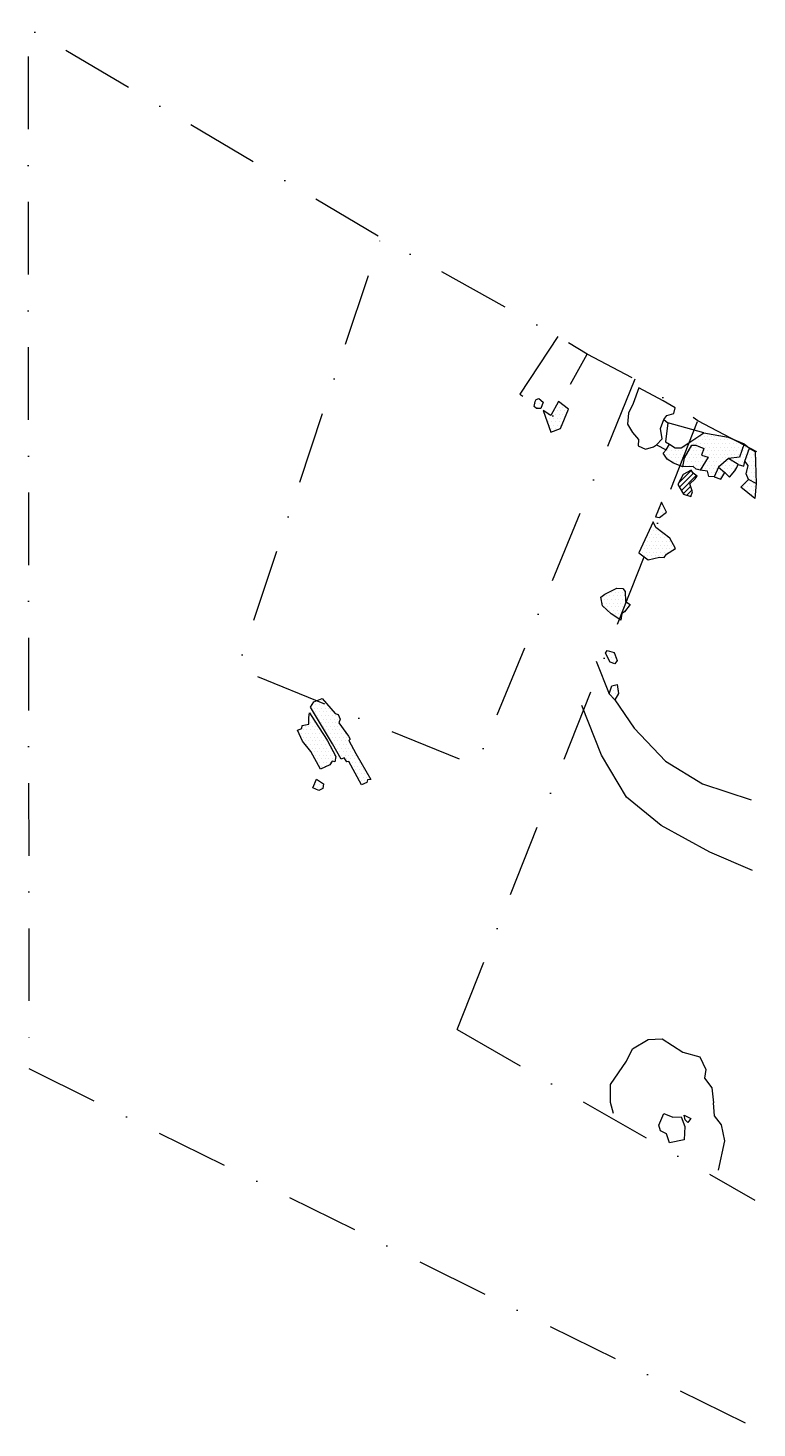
# Model space of a CAD drawing. Header units: metres. Extents: x -1501 to -1249, y -1512 to -1029.
import ezdxf

# ---------------------------------------------------------------- set-up
doc = ezdxf.new("R2010")
doc.units = ezdxf.units.M
doc.header["$LTSCALE"] = 25
doc.header["$MEASUREMENT"] = 0
doc.linetypes.add('STRICHPUNKTX2', pattern=[2, 1, -0.5, 0, -0.5])
doc.layers.get('0').update_dxf_attribs({"linetype": 'CONTINUOUS'})
for name, color, linetype in [('BEFUND', 1, 'CONTINUOUS'), ('FEUER', 1, 'CONTINUOUS'), ('GRABUNGSGRENZE', 3, 'STRICHPUNKTX2'), ('STEINE', 4, 'CONTINUOUS'), ('STEINESCHRAFF', 4, 'CONTINUOUS')]:
    doc.layers.add(name, color=color, linetype=linetype)

# ---------------------------------------------------------------- blocks, each defined once
blk = doc.blocks.new('*X1')
at = {"color": 0}
for p, q in [((-1325, -1157.5), (-1325, -1157.5)), ((-1325.625, -1158.75), (-1325.625, -1158.75)), ((-1325, -1160), (-1325, -1160)), ((-1324.375, -1158.75), (-1324.375, -1158.75)), ((-1323.75, -1160), (-1323.75, -1160)), ((-1321.25, -1162.5), (-1321.25, -1162.5)), ((-1320, -1162.5), (-1320, -1162.5)), ((-1319.375, -1161.25), (-1319.375, -1161.25)), ((-1318.75, -1160), (-1318.75, -1160)), ((-1318.75, -1162.5), (-1318.75, -1162.5)), ((-1318.125, -1161.25), (-1318.125, -1161.25)), ((-1317.5, -1160), (-1317.5, -1160)), ((-1317.5, -1162.5), (-1317.5, -1162.5)), ((-1316.875, -1158.75), (-1316.875, -1158.75)), ((-1316.875, -1161.25), (-1316.875, -1161.25)), ((-1316.25, -1160), (-1316.25, -1160)), ((-1316.25, -1162.5), (-1316.25, -1162.5)), ((-1315.625, -1161.25), (-1315.625, -1161.25)), ((-1321.875, -1163.75), (-1321.875, -1163.75)), ((-1321.25, -1165), (-1321.25, -1165)), ((-1320.625, -1163.75), (-1320.625, -1163.75)), ((-1320.625, -1166.25), (-1320.625, -1166.25)), ((-1320, -1165), (-1320, -1165)), ((-1320, -1167.5), (-1320, -1167.5)), ((-1319.375, -1163.75), (-1319.375, -1163.75)), ((-1319.375, -1166.25), (-1319.375, -1166.25)), ((-1318.75, -1165), (-1318.75, -1165)), ((-1318.75, -1167.5), (-1318.75, -1167.5)), ((-1318.125, -1163.75), (-1318.125, -1163.75)), ((-1318.125, -1166.25), (-1318.125, -1166.25)), ((-1317.5, -1165), (-1317.5, -1165)), ((-1317.5, -1167.5), (-1317.5, -1167.5)), ((-1316.875, -1163.75), (-1316.875, -1163.75)), ((-1316.875, -1166.25), (-1316.875, -1166.25)), ((-1316.25, -1165), (-1316.25, -1165)), ((-1315.625, -1163.75), (-1315.625, -1163.75)), ((-1272.5, -1172.5), (-1272.5, -1172.5)), ((-1271.25, -1172.5), (-1271.25, -1172.5)), ((-1270.625, -1171.25), (-1270.625, -1171.25)), ((-1270, -1172.5), (-1270, -1172.5)), ((-1269.375, -1171.25), (-1269.375, -1171.25)), ((-1268.75, -1170), (-1268.75, -1170)), ((-1268.75, -1172.5), (-1268.75, -1172.5)), ((-1268.125, -1171.25), (-1268.125, -1171.25)), ((-1267.5, -1170), (-1267.5, -1170)), ((-1267.5, -1172.5), (-1267.5, -1172.5)), ((-1266.875, -1171.25), (-1266.875, -1171.25)), ((-1266.25, -1170), (-1266.25, -1170)), ((-1266.25, -1172.5), (-1266.25, -1172.5)), ((-1265.625, -1171.25), (-1265.625, -1171.25)), ((-1265, -1170), (-1265, -1170)), ((-1265, -1172.5), (-1265, -1172.5)), ((-1264.375, -1171.25), (-1264.375, -1171.25)), ((-1263.75, -1170), (-1263.75, -1170)), ((-1263.75, -1172.5), (-1263.75, -1172.5)), ((-1263.125, -1171.25), (-1263.125, -1171.25)), ((-1262.5, -1170), (-1262.5, -1170)), ((-1262.5, -1172.5), (-1262.5, -1172.5)), ((-1261.875, -1171.25), (-1261.875, -1171.25)), ((-1261.25, -1170), (-1261.25, -1170)), ((-1261.25, -1172.5), (-1261.25, -1172.5)), ((-1260.625, -1171.25), (-1260.625, -1171.25)), ((-1260, -1172.5), (-1260, -1172.5)), ((-1259.375, -1171.25), (-1259.375, -1171.25)), ((-1258.75, -1172.5), (-1258.75, -1172.5)), ((-1258.125, -1171.25), (-1258.125, -1171.25)), ((-1257.5, -1172.5), (-1257.5, -1172.5)), ((-1256.25, -1172.5), (-1256.25, -1172.5)), ((-1255, -1172.5), (-1255, -1172.5)), ((-1280.625, -1176.25), (-1280.625, -1176.25)), ((-1280, -1175), (-1280, -1175)), ((-1280, -1177.5), (-1280, -1177.5)), ((-1279.375, -1173.75), (-1279.375, -1173.75)), ((-1279.375, -1176.25), (-1279.375, -1176.25)), ((-1278.75, -1175), (-1278.75, -1175)), ((-1278.75, -1177.5), (-1278.75, -1177.5)), ((-1278.125, -1173.75), (-1278.125, -1173.75)), ((-1278.125, -1176.25), (-1278.125, -1176.25)), ((-1277.5, -1175), (-1277.5, -1175)), ((-1277.5, -1177.5), (-1277.5, -1177.5)), ((-1276.875, -1176.25), (-1276.875, -1176.25)), ((-1276.25, -1175), (-1276.25, -1175)), ((-1276.25, -1177.5), (-1276.25, -1177.5)), ((-1275.625, -1176.25), (-1275.625, -1176.25)), ((-1275, -1175), (-1275, -1175)), ((-1275, -1177.5), (-1275, -1177.5)), ((-1274.375, -1173.75), (-1274.375, -1173.75)), ((-1274.375, -1176.25), (-1274.375, -1176.25)), ((-1273.75, -1175), (-1273.75, -1175)), ((-1273.75, -1177.5), (-1273.75, -1177.5)), ((-1273.125, -1173.75), (-1273.125, -1173.75)), ((-1273.125, -1176.25), (-1273.125, -1176.25)), ((-1272.5, -1175), (-1272.5, -1175)), ((-1272.5, -1177.5), (-1272.5, -1177.5)), ((-1271.875, -1173.75), (-1271.875, -1173.75)), ((-1271.875, -1176.25), (-1271.875, -1176.25)), ((-1271.25, -1175), (-1271.25, -1175)), ((-1271.25, -1177.5), (-1271.25, -1177.5)), ((-1270.625, -1173.75), (-1270.625, -1173.75)), ((-1270.625, -1176.25), (-1270.625, -1176.25)), ((-1270, -1175), (-1270, -1175)), ((-1270, -1177.5), (-1270, -1177.5)), ((-1269.375, -1173.75), (-1269.375, -1173.75)), ((-1269.375, -1176.25), (-1269.375, -1176.25)), ((-1268.75, -1175), (-1268.75, -1175)), ((-1268.75, -1177.5), (-1268.75, -1177.5)), ((-1268.125, -1173.75), (-1268.125, -1173.75)), ((-1268.125, -1176.25), (-1268.125, -1176.25)), ((-1267.5, -1175), (-1267.5, -1175)), ((-1267.5, -1177.5), (-1267.5, -1177.5)), ((-1266.875, -1173.75), (-1266.875, -1173.75)), ((-1266.875, -1176.25), (-1266.875, -1176.25)), ((-1266.25, -1175), (-1266.25, -1175)), ((-1266.25, -1177.5), (-1266.25, -1177.5)), ((-1265.625, -1173.75), (-1265.625, -1173.75)), ((-1265.625, -1176.25), (-1265.625, -1176.25)), ((-1265, -1175), (-1265, -1175)), ((-1265, -1177.5), (-1265, -1177.5)), ((-1264.375, -1173.75), (-1264.375, -1173.75)), ((-1264.375, -1176.25), (-1264.375, -1176.25)), ((-1263.75, -1175), (-1263.75, -1175)), ((-1263.75, -1177.5), (-1263.75, -1177.5)), ((-1263.125, -1173.75), (-1263.125, -1173.75)), ((-1263.125, -1176.25), (-1263.125, -1176.25)), ((-1262.5, -1175), (-1262.5, -1175)), ((-1262.5, -1177.5), (-1262.5, -1177.5)), ((-1261.875, -1173.75), (-1261.875, -1173.75)), ((-1261.875, -1176.25), (-1261.875, -1176.25)), ((-1261.25, -1175), (-1261.25, -1175)), ((-1261.25, -1177.5), (-1261.25, -1177.5)), ((-1260.625, -1173.75), (-1260.625, -1173.75)), ((-1260.625, -1176.25), (-1260.625, -1176.25)), ((-1260, -1175), (-1260, -1175)), ((-1260, -1177.5), (-1260, -1177.5)), ((-1259.375, -1173.75), (-1259.375, -1173.75)), ((-1259.375, -1176.25), (-1259.375, -1176.25)), ((-1258.75, -1175), (-1258.75, -1175)), ((-1258.75, -1177.5), (-1258.75, -1177.5)), ((-1258.125, -1173.75), (-1258.125, -1173.75)), ((-1258.125, -1176.25), (-1258.125, -1176.25)), ((-1257.5, -1175), (-1257.5, -1175)), ((-1257.5, -1177.5), (-1257.5, -1177.5)), ((-1256.875, -1173.75), (-1256.875, -1173.75)), ((-1256.875, -1176.25), (-1256.875, -1176.25)), ((-1256.25, -1175), (-1256.25, -1175)), ((-1256.25, -1177.5), (-1256.25, -1177.5)), ((-1255.625, -1173.75), (-1255.625, -1173.75)), ((-1255.625, -1176.25), (-1255.625, -1176.25)), ((-1255, -1175), (-1255, -1175)), ((-1255, -1177.5), (-1255, -1177.5)), ((-1254.375, -1173.75), (-1254.375, -1173.75)), ((-1254.375, -1176.25), (-1254.375, -1176.25)), ((-1253.75, -1175), (-1253.75, -1175)), ((-1253.75, -1177.5), (-1253.75, -1177.5)), ((-1253.125, -1173.75), (-1253.125, -1173.75)), ((-1253.125, -1176.25), (-1253.125, -1176.25)), ((-1252.5, -1175), (-1252.5, -1175)), ((-1252.5, -1177.5), (-1252.5, -1177.5)), ((-1251.875, -1176.25), (-1251.875, -1176.25)), ((-1251.25, -1175), (-1251.25, -1175)), ((-1251.25, -1177.5), (-1251.25, -1177.5)), ((-1250.625, -1176.25), (-1250.625, -1176.25)), ((-1250, -1177.5), (-1250, -1177.5)), ((-1278.125, -1178.75), (-1278.125, -1178.75)), ((-1276.875, -1178.75), (-1276.875, -1178.75)), ((-1275.625, -1178.75), (-1275.625, -1178.75)), ((-1275, -1180), (-1275, -1180)), ((-1274.375, -1178.75), (-1274.375, -1178.75)), ((-1273.75, -1180), (-1273.75, -1180)), ((-1273.125, -1178.75), (-1273.125, -1178.75)), ((-1272.5, -1180), (-1272.5, -1180)), ((-1271.875, -1178.75), (-1271.875, -1178.75)), ((-1271.25, -1180), (-1271.25, -1180)), ((-1270.625, -1178.75), (-1270.625, -1178.75)), ((-1270, -1180), (-1270, -1180)), ((-1269.375, -1178.75), (-1269.375, -1178.75)), ((-1269.375, -1181.25), (-1269.375, -1181.25)), ((-1268.75, -1180), (-1268.75, -1180)), ((-1268.125, -1178.75), (-1268.125, -1178.75)), ((-1268.125, -1181.25), (-1268.125, -1181.25)), ((-1267.5, -1180), (-1267.5, -1180)), ((-1266.875, -1178.75), (-1266.875, -1178.75)), ((-1266.875, -1181.25), (-1266.875, -1181.25)), ((-1266.25, -1180), (-1266.25, -1180)), ((-1265.625, -1178.75), (-1265.625, -1178.75)), ((-1265.625, -1181.25), (-1265.625, -1181.25)), ((-1265, -1180), (-1265, -1180)), ((-1265, -1182.5), (-1265, -1182.5)), ((-1264.375, -1178.75), (-1264.375, -1178.75)), ((-1264.375, -1181.25), (-1264.375, -1181.25)), ((-1263.75, -1180), (-1263.75, -1180)), ((-1263.75, -1182.5), (-1263.75, -1182.5)), ((-1263.125, -1178.75), (-1263.125, -1178.75)), ((-1263.125, -1181.25), (-1263.125, -1181.25)), ((-1262.5, -1180), (-1262.5, -1180)), ((-1262.5, -1182.5), (-1262.5, -1182.5)), ((-1261.875, -1178.75), (-1261.875, -1178.75)), ((-1261.875, -1181.25), (-1261.875, -1181.25)), ((-1261.25, -1180), (-1261.25, -1180)), ((-1261.25, -1182.5), (-1261.25, -1182.5)), ((-1260.625, -1178.75), (-1260.625, -1178.75)), ((-1260.625, -1181.25), (-1260.625, -1181.25)), ((-1260, -1180), (-1260, -1180)), ((-1260, -1182.5), (-1260, -1182.5)), ((-1259.375, -1178.75), (-1259.375, -1178.75)), ((-1259.375, -1181.25), (-1259.375, -1181.25)), ((-1258.75, -1180), (-1258.75, -1180)), ((-1258.75, -1182.5), (-1258.75, -1182.5)), ((-1258.125, -1178.75), (-1258.125, -1178.75)), ((-1258.125, -1181.25), (-1258.125, -1181.25)), ((-1257.5, -1180), (-1257.5, -1180)), ((-1257.5, -1182.5), (-1257.5, -1182.5)), ((-1256.875, -1178.75), (-1256.875, -1178.75)), ((-1256.875, -1181.25), (-1256.875, -1181.25)), ((-1256.25, -1180), (-1256.25, -1180)), ((-1255.625, -1178.75), (-1255.625, -1178.75)), ((-1254.375, -1178.75), (-1254.375, -1178.75)), ((-1253.75, -1180), (-1253.75, -1180)), ((-1253.125, -1178.75), (-1253.125, -1178.75)), ((-1252.5, -1182.5), (-1252.5, -1182.5)), ((-1251.875, -1178.75), (-1251.875, -1178.75)), ((-1251.875, -1181.25), (-1251.875, -1181.25)), ((-1251.25, -1180), (-1251.25, -1180)), ((-1251.25, -1182.5), (-1251.25, -1182.5)), ((-1250.625, -1178.75), (-1250.625, -1178.75)), ((-1250.625, -1181.25), (-1250.625, -1181.25)), ((-1250, -1180), (-1250, -1180)), ((-1250, -1182.5), (-1250, -1182.5)), ((-1265.625, -1183.75), (-1265.625, -1183.75)), ((-1264.375, -1183.75), (-1264.375, -1183.75)), ((-1263.125, -1183.75), (-1263.125, -1183.75)), ((-1261.875, -1183.75), (-1261.875, -1183.75)), ((-1253.125, -1186.25), (-1253.125, -1186.25)), ((-1251.875, -1183.75), (-1251.875, -1183.75)), ((-1251.875, -1186.25), (-1251.875, -1186.25)), ((-1251.25, -1185), (-1251.25, -1185)), ((-1250.625, -1183.75), (-1250.625, -1183.75)), ((-1250.625, -1186.25), (-1250.625, -1186.25)), ((-1250, -1185), (-1250, -1185)), ((-1253.75, -1187.5), (-1253.75, -1187.5)), ((-1253.125, -1188.75), (-1253.125, -1188.75)), ((-1252.5, -1187.5), (-1252.5, -1187.5)), ((-1251.875, -1188.75), (-1251.875, -1188.75)), ((-1251.25, -1187.5), (-1251.25, -1187.5)), ((-1251.25, -1190), (-1251.25, -1190)), ((-1250.625, -1188.75), (-1250.625, -1188.75)), ((-1250, -1187.5), (-1250, -1187.5)), ((-1250, -1190), (-1250, -1190)), ((-1283.125, -1196.25), (-1283.125, -1196.25)), ((-1282.5, -1195), (-1282.5, -1195)), ((-1281.875, -1193.75), (-1281.875, -1193.75)), ((-1281.875, -1196.25), (-1281.875, -1196.25)), ((-1281.25, -1195), (-1281.25, -1195)), ((-1280.625, -1196.25), (-1280.625, -1196.25)), ((-1285.625, -1201.25), (-1285.625, -1201.25)), ((-1285, -1200), (-1285, -1200)), ((-1284.375, -1201.25), (-1284.375, -1201.25)), ((-1283.75, -1197.5), (-1283.75, -1197.5)), ((-1282.5, -1197.5), (-1282.5, -1197.5)), ((-1288.125, -1206.25), (-1288.125, -1206.25)), ((-1287.5, -1205), (-1287.5, -1205)), ((-1286.875, -1203.75), (-1286.875, -1203.75)), ((-1286.875, -1206.25), (-1286.875, -1206.25)), ((-1286.25, -1202.5), (-1286.25, -1202.5)), ((-1286.25, -1205), (-1286.25, -1205)), ((-1285.625, -1203.75), (-1285.625, -1203.75)), ((-1285.625, -1206.25), (-1285.625, -1206.25)), ((-1285, -1202.5), (-1285, -1202.5)), ((-1285, -1205), (-1285, -1205)), ((-1284.375, -1203.75), (-1284.375, -1203.75)), ((-1284.375, -1206.25), (-1284.375, -1206.25)), ((-1283.75, -1202.5), (-1283.75, -1202.5)), ((-1283.75, -1205), (-1283.75, -1205)), ((-1283.125, -1203.75), (-1283.125, -1203.75)), ((-1283.125, -1206.25), (-1283.125, -1206.25)), ((-1282.5, -1205), (-1282.5, -1205)), ((-1281.875, -1203.75), (-1281.875, -1203.75)), ((-1281.875, -1206.25), (-1281.875, -1206.25)), ((-1281.25, -1205), (-1281.25, -1205)), ((-1280.625, -1206.25), (-1280.625, -1206.25)), ((-1280, -1205), (-1280, -1205)), ((-1279.375, -1206.25), (-1279.375, -1206.25)), ((-1288.75, -1210), (-1288.75, -1210)), ((-1288.125, -1208.75), (-1288.125, -1208.75)), ((-1288.125, -1211.25), (-1288.125, -1211.25)), ((-1287.5, -1207.5), (-1287.5, -1207.5)), ((-1287.5, -1210), (-1287.5, -1210)), ((-1286.875, -1208.75), (-1286.875, -1208.75)), ((-1286.875, -1211.25), (-1286.875, -1211.25)), ((-1286.25, -1207.5), (-1286.25, -1207.5)), ((-1286.25, -1210), (-1286.25, -1210)), ((-1285.625, -1208.75), (-1285.625, -1208.75)), ((-1285.625, -1211.25), (-1285.625, -1211.25)), ((-1285, -1207.5), (-1285, -1207.5)), ((-1285, -1210), (-1285, -1210)), ((-1284.375, -1208.75), (-1284.375, -1208.75)), ((-1284.375, -1211.25), (-1284.375, -1211.25)), ((-1283.75, -1207.5), (-1283.75, -1207.5)), ((-1283.75, -1210), (-1283.75, -1210)), ((-1283.125, -1208.75), (-1283.125, -1208.75)), ((-1283.125, -1211.25), (-1283.125, -1211.25)), ((-1282.5, -1207.5), (-1282.5, -1207.5)), ((-1282.5, -1210), (-1282.5, -1210)), ((-1281.875, -1208.75), (-1281.875, -1208.75)), ((-1281.875, -1211.25), (-1281.875, -1211.25)), ((-1281.25, -1207.5), (-1281.25, -1207.5)), ((-1281.25, -1210), (-1281.25, -1210)), ((-1280.625, -1208.75), (-1280.625, -1208.75)), ((-1280, -1207.5), (-1280, -1207.5)), ((-1280, -1210), (-1280, -1210)), ((-1279.375, -1208.75), (-1279.375, -1208.75)), ((-1278.75, -1207.5), (-1278.75, -1207.5)), ((-1278.125, -1208.75), (-1278.125, -1208.75)), ((-1286.25, -1212.5), (-1286.25, -1212.5)), ((-1302.5, -1225), (-1302.5, -1225)), ((-1301.25, -1225), (-1301.25, -1225)), ((-1300, -1225), (-1300, -1225)), ((-1299.375, -1223.75), (-1299.375, -1223.75)), ((-1298.75, -1225), (-1298.75, -1225)), ((-1298.125, -1223.75), (-1298.125, -1223.75)), ((-1297.5, -1222.5), (-1297.5, -1222.5)), ((-1297.5, -1225), (-1297.5, -1225)), ((-1296.875, -1223.75), (-1296.875, -1223.75)), ((-1296.25, -1222.5), (-1296.25, -1222.5)), ((-1296.25, -1225), (-1296.25, -1225)), ((-1295.625, -1223.75), (-1295.625, -1223.75)), ((-1295, -1225), (-1295, -1225)), ((-1302.5, -1227.5), (-1302.5, -1227.5)), ((-1301.875, -1226.25), (-1301.875, -1226.25)), ((-1301.875, -1228.75), (-1301.875, -1228.75)), ((-1301.25, -1227.5), (-1301.25, -1227.5)), ((-1300.625, -1226.25), (-1300.625, -1226.25)), ((-1300.625, -1228.75), (-1300.625, -1228.75)), ((-1300, -1227.5), (-1300, -1227.5)), ((-1300, -1230), (-1300, -1230)), ((-1299.375, -1226.25), (-1299.375, -1226.25)), ((-1299.375, -1228.75), (-1299.375, -1228.75)), ((-1298.75, -1227.5), (-1298.75, -1227.5)), ((-1298.75, -1230), (-1298.75, -1230)), ((-1298.125, -1226.25), (-1298.125, -1226.25)), ((-1298.125, -1228.75), (-1298.125, -1228.75)), ((-1297.5, -1227.5), (-1297.5, -1227.5)), ((-1297.5, -1230), (-1297.5, -1230)), ((-1296.875, -1226.25), (-1296.875, -1226.25)), ((-1296.875, -1228.75), (-1296.875, -1228.75)), ((-1296.25, -1227.5), (-1296.25, -1227.5)), ((-1296.25, -1230), (-1296.25, -1230)), ((-1295.625, -1226.25), (-1295.625, -1226.25)), ((-1295.625, -1228.75), (-1295.625, -1228.75)), ((-1295, -1227.5), (-1295, -1227.5)), ((-1295, -1230), (-1295, -1230)), ((-1294.375, -1228.75), (-1294.375, -1228.75)), ((-1299.375, -1231.25), (-1299.375, -1231.25)), ((-1298.125, -1231.25), (-1298.125, -1231.25)), ((-1297.5, -1232.5), (-1297.5, -1232.5)), ((-1296.875, -1231.25), (-1296.875, -1231.25)), ((-1296.25, -1232.5), (-1296.25, -1232.5)), ((-1301.25, -1245), (-1301.25, -1245)), ((-1300, -1245), (-1300, -1245)), ((-1298.75, -1245), (-1298.75, -1245)), ((-1300.625, -1246.25), (-1300.625, -1246.25)), ((-1300, -1247.5), (-1300, -1247.5)), ((-1299.375, -1246.25), (-1299.375, -1246.25)), ((-1298.75, -1247.5), (-1298.75, -1247.5)), ((-1298.125, -1246.25), (-1298.125, -1246.25)), ((-1299.375, -1258.75), (-1299.375, -1258.75)), ((-1298.75, -1257.5), (-1298.75, -1257.5)), ((-1298.125, -1256.25), (-1298.125, -1256.25)), ((-1298.125, -1258.75), (-1298.125, -1258.75)), ((-1297.5, -1257.5), (-1297.5, -1257.5)), ((-1402.5, -1262.5), (-1402.5, -1262.5)), ((-1401.875, -1263.75), (-1401.875, -1263.75)), ((-1401.25, -1262.5), (-1401.25, -1262.5)), ((-1400.625, -1261.25), (-1400.625, -1261.25)), ((-1400.625, -1263.75), (-1400.625, -1263.75)), ((-1400, -1262.5), (-1400, -1262.5)), ((-1399.375, -1261.25), (-1399.375, -1261.25)), ((-1399.375, -1263.75), (-1399.375, -1263.75)), ((-1398.75, -1262.5), (-1398.75, -1262.5)), ((-1398.125, -1263.75), (-1398.125, -1263.75)), ((-1397.5, -1262.5), (-1397.5, -1262.5)), ((-1396.875, -1263.75), (-1396.875, -1263.75)), ((-1298.75, -1260), (-1298.75, -1260)), ((-1403.125, -1266.25), (-1403.125, -1266.25)), ((-1403.125, -1268.75), (-1403.125, -1268.75)), ((-1402.5, -1267.5), (-1402.5, -1267.5)), ((-1401.875, -1268.75), (-1401.875, -1268.75)), ((-1401.25, -1265), (-1401.25, -1265)), ((-1400.625, -1266.25), (-1400.625, -1266.25)), ((-1400, -1265), (-1400, -1265)), ((-1400, -1267.5), (-1400, -1267.5)), ((-1399.375, -1266.25), (-1399.375, -1266.25)), ((-1399.375, -1268.75), (-1399.375, -1268.75)), ((-1398.75, -1265), (-1398.75, -1265)), ((-1398.75, -1267.5), (-1398.75, -1267.5)), ((-1398.125, -1266.25), (-1398.125, -1266.25)), ((-1398.125, -1268.75), (-1398.125, -1268.75)), ((-1397.5, -1265), (-1397.5, -1265)), ((-1397.5, -1267.5), (-1397.5, -1267.5)), ((-1396.875, -1266.25), (-1396.875, -1266.25)), ((-1396.875, -1268.75), (-1396.875, -1268.75)), ((-1396.25, -1265), (-1396.25, -1265)), ((-1396.25, -1267.5), (-1396.25, -1267.5)), ((-1395.625, -1266.25), (-1395.625, -1266.25)), ((-1395.625, -1268.75), (-1395.625, -1268.75)), ((-1395, -1267.5), (-1395, -1267.5)), ((-1394.375, -1266.25), (-1394.375, -1266.25)), ((-1394.375, -1268.75), (-1394.375, -1268.75)), ((-1393.75, -1267.5), (-1393.75, -1267.5)), ((-1406.875, -1271.25), (-1406.875, -1271.25)), ((-1406.25, -1272.5), (-1406.25, -1272.5)), ((-1405.625, -1271.25), (-1405.625, -1271.25)), ((-1405.625, -1273.75), (-1405.625, -1273.75)), ((-1405, -1270), (-1405, -1270)), ((-1405, -1272.5), (-1405, -1272.5)), ((-1404.375, -1271.25), (-1404.375, -1271.25)), ((-1404.375, -1273.75), (-1404.375, -1273.75)), ((-1403.75, -1270), (-1403.75, -1270)), ((-1403.75, -1272.5), (-1403.75, -1272.5)), ((-1403.125, -1271.25), (-1403.125, -1271.25)), ((-1403.125, -1273.75), (-1403.125, -1273.75)), ((-1402.5, -1270), (-1402.5, -1270)), ((-1402.5, -1272.5), (-1402.5, -1272.5)), ((-1401.875, -1271.25), (-1401.875, -1271.25)), ((-1401.875, -1273.75), (-1401.875, -1273.75)), ((-1401.25, -1270), (-1401.25, -1270)), ((-1401.25, -1272.5), (-1401.25, -1272.5)), ((-1400.625, -1271.25), (-1400.625, -1271.25)), ((-1400.625, -1273.75), (-1400.625, -1273.75)), ((-1400, -1272.5), (-1400, -1272.5)), ((-1399.375, -1273.75), (-1399.375, -1273.75)), ((-1398.75, -1270), (-1398.75, -1270)), ((-1398.125, -1271.25), (-1398.125, -1271.25)), ((-1398.125, -1273.75), (-1398.125, -1273.75)), ((-1397.5, -1270), (-1397.5, -1270)), ((-1397.5, -1272.5), (-1397.5, -1272.5)), ((-1396.875, -1271.25), (-1396.875, -1271.25)), ((-1396.875, -1273.75), (-1396.875, -1273.75)), ((-1396.25, -1270), (-1396.25, -1270)), ((-1396.25, -1272.5), (-1396.25, -1272.5)), ((-1395.625, -1271.25), (-1395.625, -1271.25)), ((-1395.625, -1273.75), (-1395.625, -1273.75)), ((-1395, -1270), (-1395, -1270)), ((-1395, -1272.5), (-1395, -1272.5)), ((-1394.375, -1271.25), (-1394.375, -1271.25)), ((-1394.375, -1273.75), (-1394.375, -1273.75)), ((-1393.75, -1270), (-1393.75, -1270)), ((-1393.75, -1272.5), (-1393.75, -1272.5)), ((-1393.125, -1271.25), (-1393.125, -1271.25)), ((-1393.125, -1273.75), (-1393.125, -1273.75)), ((-1392.5, -1272.5), (-1392.5, -1272.5)), ((-1391.875, -1271.25), (-1391.875, -1271.25)), ((-1391.875, -1273.75), (-1391.875, -1273.75)), ((-1391.25, -1272.5), (-1391.25, -1272.5)), ((-1390.625, -1273.75), (-1390.625, -1273.75)), ((-1405, -1275), (-1405, -1275)), ((-1404.375, -1276.25), (-1404.375, -1276.25)), ((-1403.75, -1275), (-1403.75, -1275)), ((-1403.75, -1277.5), (-1403.75, -1277.5)), ((-1403.125, -1276.25), (-1403.125, -1276.25)), ((-1402.5, -1275), (-1402.5, -1275)), ((-1402.5, -1277.5), (-1402.5, -1277.5)), ((-1401.875, -1276.25), (-1401.875, -1276.25)), ((-1401.875, -1278.75), (-1401.875, -1278.75)), ((-1401.25, -1275), (-1401.25, -1275)), ((-1401.25, -1277.5), (-1401.25, -1277.5)), ((-1400.625, -1276.25), (-1400.625, -1276.25)), ((-1400.625, -1278.75), (-1400.625, -1278.75)), ((-1400, -1275), (-1400, -1275)), ((-1400, -1277.5), (-1400, -1277.5)), ((-1399.375, -1276.25), (-1399.375, -1276.25)), ((-1399.375, -1278.75), (-1399.375, -1278.75)), ((-1398.75, -1275), (-1398.75, -1275)), ((-1398.75, -1277.5), (-1398.75, -1277.5)), ((-1398.125, -1276.25), (-1398.125, -1276.25)), ((-1398.125, -1278.75), (-1398.125, -1278.75)), ((-1397.5, -1275), (-1397.5, -1275)), ((-1397.5, -1277.5), (-1397.5, -1277.5)), ((-1396.875, -1276.25), (-1396.875, -1276.25)), ((-1396.875, -1278.75), (-1396.875, -1278.75)), ((-1396.25, -1277.5), (-1396.25, -1277.5)), ((-1395.625, -1278.75), (-1395.625, -1278.75)), ((-1395, -1275), (-1395, -1275)), ((-1394.375, -1276.25), (-1394.375, -1276.25)), ((-1393.75, -1275), (-1393.75, -1275)), ((-1393.75, -1277.5), (-1393.75, -1277.5)), ((-1393.125, -1276.25), (-1393.125, -1276.25)), ((-1393.125, -1278.75), (-1393.125, -1278.75)), ((-1392.5, -1275), (-1392.5, -1275)), ((-1392.5, -1277.5), (-1392.5, -1277.5)), ((-1391.875, -1276.25), (-1391.875, -1276.25)), ((-1391.875, -1278.75), (-1391.875, -1278.75)), ((-1391.25, -1275), (-1391.25, -1275)), ((-1391.25, -1277.5), (-1391.25, -1277.5)), ((-1390.625, -1276.25), (-1390.625, -1276.25)), ((-1390.625, -1278.75), (-1390.625, -1278.75)), ((-1390, -1275), (-1390, -1275)), ((-1390, -1277.5), (-1390, -1277.5)), ((-1389.375, -1276.25), (-1389.375, -1276.25)), ((-1389.375, -1278.75), (-1389.375, -1278.75)), ((-1388.75, -1277.5), (-1388.75, -1277.5)), ((-1388.125, -1278.75), (-1388.125, -1278.75)), ((-1401.25, -1280), (-1401.25, -1280)), ((-1400.625, -1281.25), (-1400.625, -1281.25)), ((-1400, -1280), (-1400, -1280)), ((-1400, -1282.5), (-1400, -1282.5)), ((-1399.375, -1281.25), (-1399.375, -1281.25)), ((-1399.375, -1283.75), (-1399.375, -1283.75)), ((-1398.75, -1280), (-1398.75, -1280)), ((-1398.75, -1282.5), (-1398.75, -1282.5)), ((-1398.125, -1281.25), (-1398.125, -1281.25)), ((-1398.125, -1283.75), (-1398.125, -1283.75)), ((-1397.5, -1280), (-1397.5, -1280)), ((-1397.5, -1282.5), (-1397.5, -1282.5)), ((-1396.875, -1281.25), (-1396.875, -1281.25)), ((-1396.25, -1280), (-1396.25, -1280)), ((-1396.25, -1282.5), (-1396.25, -1282.5)), ((-1395.625, -1281.25), (-1395.625, -1281.25)), ((-1395, -1280), (-1395, -1280)), ((-1392.5, -1280), (-1392.5, -1280)), ((-1391.25, -1280), (-1391.25, -1280)), ((-1390.625, -1281.25), (-1390.625, -1281.25)), ((-1390, -1280), (-1390, -1280)), ((-1389.375, -1281.25), (-1389.375, -1281.25)), ((-1388.75, -1280), (-1388.75, -1280)), ((-1388.75, -1282.5), (-1388.75, -1282.5)), ((-1388.125, -1281.25), (-1388.125, -1281.25)), ((-1388.125, -1283.75), (-1388.125, -1283.75)), ((-1387.5, -1280), (-1387.5, -1280)), ((-1387.5, -1282.5), (-1387.5, -1282.5)), ((-1386.875, -1281.25), (-1386.875, -1281.25)), ((-1386.875, -1283.75), (-1386.875, -1283.75)), ((-1386.25, -1282.5), (-1386.25, -1282.5)), ((-1385.625, -1283.75), (-1385.625, -1283.75)), ((-1400.625, -1288.75), (-1400.625, -1288.75)), ((-1387.5, -1285), (-1387.5, -1285)), ((-1386.875, -1286.25), (-1386.875, -1286.25)), ((-1386.25, -1285), (-1386.25, -1285)), ((-1386.25, -1287.5), (-1386.25, -1287.5)), ((-1385.625, -1286.25), (-1385.625, -1286.25)), ((-1385.625, -1288.75), (-1385.625, -1288.75)), ((-1385, -1285), (-1385, -1285)), ((-1385, -1287.5), (-1385, -1287.5)), ((-1384.375, -1286.25), (-1384.375, -1286.25)), ((-1384.375, -1288.75), (-1384.375, -1288.75)), ((-1383.75, -1287.5), (-1383.75, -1287.5)), ((-1401.875, -1291.25), (-1401.875, -1291.25)), ((-1401.25, -1290), (-1401.25, -1290)), ((-1400.625, -1291.25), (-1400.625, -1291.25)), ((-1400, -1290), (-1400, -1290)), ((-1399.375, -1291.25), (-1399.375, -1291.25)), ((-1398.75, -1290), (-1398.75, -1290))]:
    blk.add_line(p, q, dxfattribs=at)
blk = doc.blocks.new('*X2')
at = {"color": 0}
for p, q in [((-1276.26, -1186.1), (-1271.92, -1181.77)), ((-1275.98, -1187.59), (-1271.15, -1182.76)), ((-1275.31, -1188.69), (-1270.18, -1183.56)), ((-1274.64, -1189.79), (-1272.13, -1187.28)), ((-1273.39, -1190.3), (-1271.67, -1188.59)), ((-1272.05, -1190.73), (-1271.99, -1190.68))]:
    blk.add_line(p, q, dxfattribs=at)

msp = doc.modelspace()

# ---------------------------------------------------------------- linework, layer by layer
at = {"layer": 'BEFUND'}
for points in [[(-1304.73, -1247.6), (-1300.21, -1258.76)], [(-1250.79, -1319.73), (-1265.51, -1313.39), (-1282.25, -1304.19), (-1294.21, -1294.49), (-1302.9, -1279.95), (-1309.69, -1262.87)], [(-1298.28, -1260.85), (-1291.62, -1270.65), (-1280.84, -1281.98), (-1268.01, -1289.9), (-1251.26, -1295.38)], [(-1299.76, -1399.77), (-1299.73, -1393.47), (-1294.22, -1385.48), (-1292.17, -1381.26), (-1286.76, -1378.01), (-1281.92, -1377.71), (-1274.85, -1382.31), (-1268.94, -1384), (-1266.91, -1388.39), (-1267.37, -1391.29), (-1264.88, -1394.66), (-1264.29, -1399.86)], [(-1298.74, -1403.54), (-1299.76, -1399.77)], [(-1260.38, -1412.98), (-1261.5, -1407.37), (-1263.89, -1404.35), (-1264.29, -1399.86)], [(-1262.59, -1423.08), (-1260.38, -1412.98)]]:
    msp.add_lwpolyline(points, dxfattribs=at)
at = {"layer": 'GRABUNGSGRENZE', "flags": 128}
for points in [[(-1249.27, -1175.34), (-1269.63, -1164.66), (-1291.31, -1150.36), (-1307.8, -1141.72), (-1317.93, -1135.64), (-1378.86, -1101.55), (-1500.5, -1029.24), (-1500.21, -1388.03)], [(-1291.31, -1150.36), (-1346.16, -1283.7), (-1428.23, -1250.13), (-1378.86, -1101.55)], [(-1317.93, -1135.64), (-1331.01, -1155.54), (-1319.61, -1163.05), (-1307.8, -1141.72)], [(-1352.58, -1374.58), (-1269.63, -1164.66)]]:
    msp.add_lwpolyline(points, dxfattribs=at)
at = {"layer": 'GRABUNGSGRENZE'}
for points in [[(-1352.58, -1374.58), (-1250.04, -1433.41)], [(-1500.21, -1388.03), (-1249.78, -1511.95)]]:
    msp.add_lwpolyline(points, dxfattribs=at)
at = {"layer": 'STEINE'}
for points in [[(-1277.42, -1160.16), (-1281.59, -1157.81), (-1290.04, -1153.31), (-1291.99, -1158.66), (-1293.57, -1162.07), (-1293.93, -1165.89), (-1292.21, -1168.7), (-1290.07, -1171.15), (-1290.18, -1173.34), (-1287.68, -1174.41), (-1284.98, -1173.7), (-1283.91, -1172.99), (-1281.92, -1170.86), (-1282.52, -1167.29), (-1281.35, -1164.28), (-1280.38, -1162.81), (-1277.88, -1162.15), (-1277.42, -1160.16)], [(-1326.02, -1159.77), (-1325.71, -1158.04), (-1325.41, -1157.28), (-1324.44, -1156.97), (-1323.01, -1158.2), (-1323.73, -1160.44), (-1325.21, -1160.39), (-1326.02, -1159.77)], [(-1325.41, -1157.28), (-1325.41, -1157.28), (-1325.41, -1157.28), (-1325.41, -1157.28)], [(-1320.28, -1168.6), (-1316.97, -1167.33), (-1314.25, -1160.61), (-1317.66, -1158), (-1320.32, -1162.84), (-1322.92, -1161.1), (-1320.28, -1168.6)], [(-1281.35, -1164.28), (-1279.97, -1165.36)], [(-1267.6, -1168.79), (-1279.97, -1165.36), (-1280.8, -1171.88), (-1279.37, -1172.74), (-1277.44, -1174.02), (-1275.35, -1173.97), (-1272.09, -1171.84), (-1267.6, -1168.79)], [(-1283.91, -1172.99), (-1280.6, -1174.68), (-1279.37, -1172.74)], [(-1253.65, -1172.59), (-1255.28, -1177.22), (-1259.05, -1177.72), (-1262.52, -1180.67), (-1264.01, -1184.03), (-1265.84, -1183.93), (-1266.35, -1182.04), (-1268.89, -1181.73)], [(-1267.6, -1168.79), (-1259.19, -1170.33), (-1253.65, -1172.59)], [(-1253.65, -1172.59), (-1251.86, -1174.12)], [(-1274.8, -1180.55), (-1278.01, -1179.32), (-1280.25, -1177.89), (-1281.62, -1175.85), (-1280.6, -1174.68)], [(-1268.89, -1181.73), (-1270.27, -1181.37), (-1271.29, -1180.4), (-1274.8, -1180.55), (-1274.29, -1177.44), (-1271.78, -1173.11), (-1270.31, -1173.02), (-1267.56, -1174.19), (-1268.43, -1176.48), (-1266.14, -1177.2), (-1268.89, -1181.73)], [(-1262.52, -1180.67), (-1260.39, -1182.46), (-1258.71, -1184.14), (-1256.92, -1181.9), (-1256.26, -1180.73), (-1255.75, -1179.77), (-1259.05, -1177.72)], [(-1249.54, -1186.3), (-1252.24, -1184.97), (-1253, -1182.98), (-1252.33, -1180.08), (-1253.45, -1178.55), (-1251.86, -1174.12), (-1249.93, -1175.29), (-1249.54, -1186.3)], [(-1271.95, -1181.72), (-1274.76, -1183.2), (-1276.55, -1186.66), (-1274.56, -1189.92), (-1272.02, -1190.74), (-1271.46, -1189.22), (-1272.42, -1186.46), (-1270.53, -1184.73), (-1269.92, -1183.77), (-1271.24, -1182.69), (-1271.95, -1181.72)], [(-1264.01, -1184.03), (-1261.72, -1184.8), (-1260.39, -1182.46)], [(-1255.75, -1179.77), (-1253.81, -1180.33), (-1253.45, -1178.55)], [(-1249.54, -1186.3), (-1250.06, -1191.49), (-1254.89, -1187.51), (-1252.24, -1184.97)], [(-1284.21, -1197.75), (-1282.83, -1198.01), (-1280.43, -1196.18), (-1282.16, -1192.76), (-1284.21, -1197.75)], [(-1289.99, -1210.17), (-1286.73, -1212.63), (-1282.91, -1211.72), (-1281.23, -1211.82), (-1280.51, -1210.65), (-1277.4, -1208.72), (-1279.33, -1205.1), (-1284.16, -1201.52), (-1285.03, -1199.53), (-1289.99, -1210.17)], [(-1296.24, -1233.4), (-1299.5, -1231.2), (-1302.55, -1228.49), (-1303.11, -1225.44), (-1301.73, -1224.42), (-1297.55, -1222.34), (-1295.46, -1222.55), (-1294.7, -1223.57), (-1294.55, -1226.98), (-1293.02, -1228), (-1294.96, -1230.55), (-1295.88, -1231.16), (-1296.24, -1233.4)], [(-1299.83, -1247.91), (-1301.46, -1244.8), (-1300.95, -1243.83), (-1298.5, -1244.6), (-1297.44, -1247.35), (-1298.26, -1248.47), (-1299.83, -1247.91)], [(-1298.28, -1260.85), (-1300.21, -1258.76), (-1299.29, -1256.11), (-1297.4, -1255.61), (-1297.05, -1258.67), (-1298.28, -1260.85)], [(-1385.55, -1290.15), (-1389.92, -1282.14), (-1390.58, -1282.3), (-1391.5, -1280.92), (-1392.62, -1281.38), (-1395.62, -1276.07), (-1403.09, -1263.37), (-1401.96, -1261.59), (-1399.11, -1260.42), (-1394.68, -1265.63), (-1393.66, -1265.89), (-1392.95, -1267.57), (-1393.41, -1268.79), (-1390.01, -1273.43), (-1389.45, -1274.45), (-1389.91, -1274.86), (-1387.52, -1279.4), (-1382.39, -1288.37), (-1383.51, -1288.42), (-1383.77, -1289.39), (-1385.55, -1290.15)], [(-1407.63, -1271.31), (-1406.16, -1270.81), (-1406, -1269.69), (-1403.76, -1269.23), (-1403.7, -1266.94), (-1403.5, -1265.41), (-1401.62, -1268.22), (-1397.35, -1274.8), (-1394.45, -1280.4), (-1394.81, -1282.24), (-1395.63, -1282.03), (-1396.45, -1283.31), (-1399.71, -1284.78), (-1403.06, -1278.66), (-1405.86, -1275.14), (-1407.63, -1271.31)], [(-1402.32, -1291.19), (-1401.09, -1288.24), (-1398.65, -1289.82), (-1398.85, -1291.45), (-1400.33, -1292.11), (-1402.32, -1291.19)], [(-1279.47, -1413.62), (-1280.43, -1410.56), (-1282.52, -1409.53), (-1283.13, -1407.54), (-1281.39, -1403.51), (-1278.23, -1404.74), (-1278.23, -1404.74), (-1275.42, -1404.69), (-1274.1, -1407.96), (-1274.31, -1412.61), (-1279.47, -1413.62)], [(-1274.35, -1404.13), (-1272.06, -1405.26), (-1273.13, -1406.59), (-1274, -1405.72), (-1274.35, -1404.13)]]:
    msp.add_lwpolyline(points, dxfattribs=at)

# ---------------------------------------------------------------- block references
at = {"layer": 'FEUER'}
msp.add_blockref('*X2', (0, 0), dxfattribs=at)
at = {"layer": 'STEINESCHRAFF'}
msp.add_blockref('*X1', (0, 0), dxfattribs=at)

doc.saveas('drawing.dxf')
